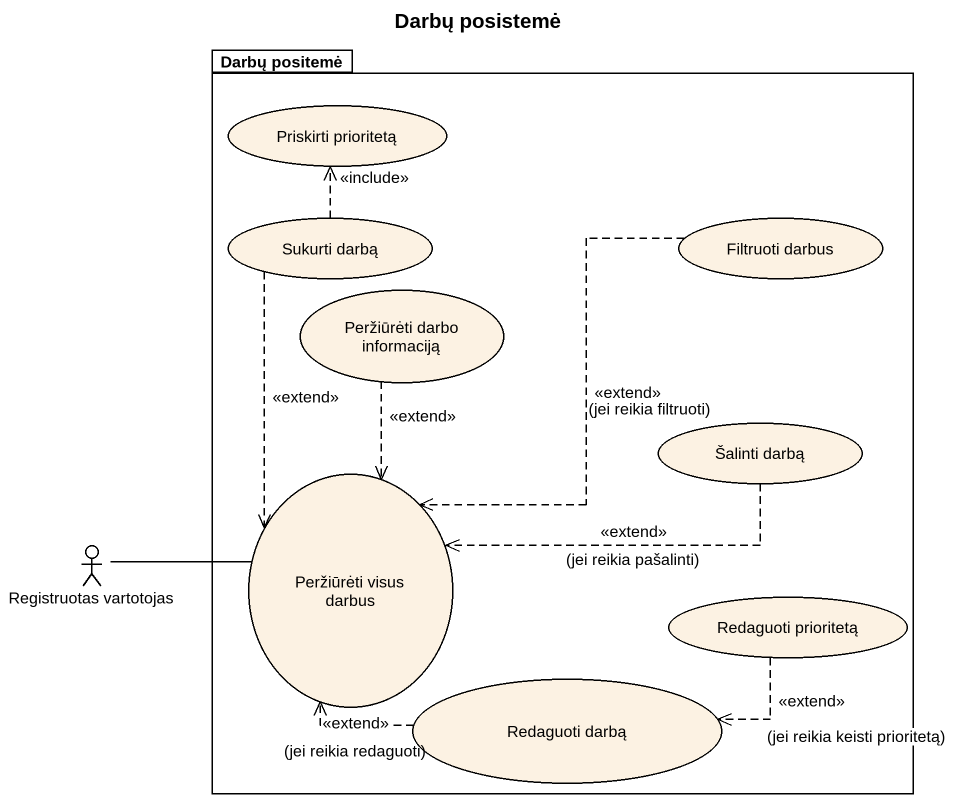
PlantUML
@startuml
title Darbų posistemė
package "Darbų positemė" as Darbų_positemė {
  usecase "Priskirti prioritetą" as Priskirti_prioritetą
  usecase "Sukurti darbą" as Sukurti_darbą
  usecase "Filtruoti darbus" as Filtruoti_darbus
  usecase "Peržiūrėti darbo informaciją" as Peržiūrėti_darbo_informaciją
  usecase "Šalinti darbą" as Šalinti_darbą
  usecase "Peržiūrėti visus darbus" as Peržiūrėti_visus_darbus
  usecase "Redaguoti prioritetą" as Redaguoti_prioritetą
  usecase "Redaguoti darbą" as Redaguoti_darbą
}
actor "Registruotas vartotojas" as Registruotas_vartotojas
Sukurti_darbą .up.> Priskirti_prioritetą : <<include>>
Sukurti_darbą ..> Peržiūrėti_visus_darbus : <<extend>>
Filtruoti_darbus ..> Peržiūrėti_visus_darbus : <<extend>>\n(jei reikia filtruoti)
Peržiūrėti_darbo_informaciją ..> Peržiūrėti_visus_darbus : <<extend>>
Šalinti_darbą .left.> Peržiūrėti_visus_darbus : <<extend>>\n(jei reikia pašalinti)
Registruotas_vartotojas -right- Peržiūrėti_visus_darbus
Redaguoti_prioritetą .left.> Redaguoti_darbą : <<extend>>\n(jei reikia keisti prioritetą)
Redaguoti_darbą .up.> Peržiūrėti_visus_darbus : <<extend>>\n(jei reikia redaguoti)
@enduml
